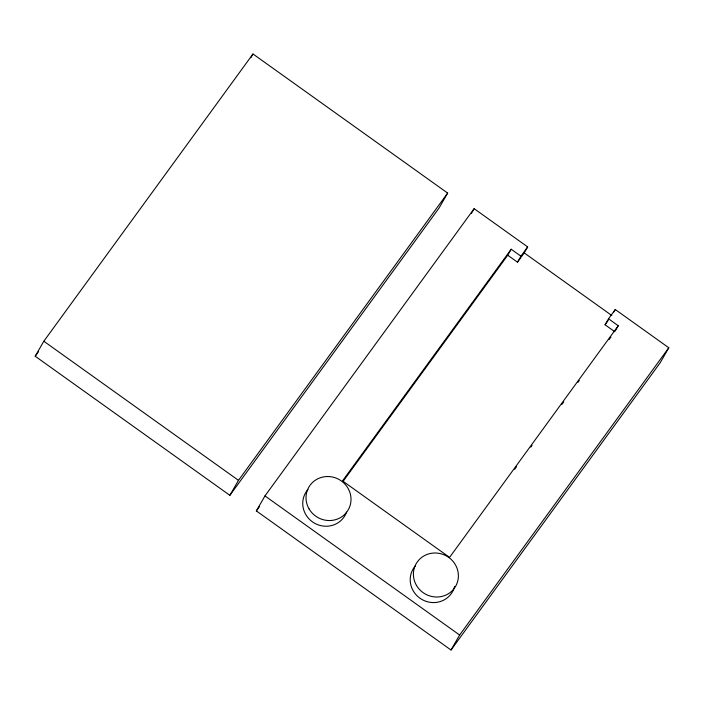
<?xml version="1.0" encoding="UTF-8"?>
<svg xmlns="http://www.w3.org/2000/svg" width="704" height="704" viewBox="0 0 704 704"><rect width="100%" height="100%" fill="white"/><g stroke="black" fill="none" stroke-linecap="round" stroke-linejoin="round"><path stroke-width="1.06" d="M35.2 356.233L43.824 341.238L252.991 53.979L447.656 193.09L439.032 208.076L229.865 495.334L35.2 356.233L38.43 351.798M250.844 57.728L252.991 53.979M229.865 495.334L238.48 480.348L447.656 193.09M614.803 331.734L605.07 324.782L608.52 318.78L615.27 309.514L668.8 347.767L660.176 362.762L451.009 650.021L256.344 510.91L264.968 495.924L474.135 208.666L527.674 246.919L524.225 252.912L517.475 262.178L507.742 255.226L511.192 249.225L520.925 256.186L517.475 262.178M471.442 213.347L474.135 208.666M613.791 312.083L615.27 309.514M615.296 330.88L618.253 325.732L608.52 318.78M451.009 650.021L459.624 635.026L668.8 347.767M256.344 510.91L259.574 506.484M511.192 249.225L342.505 480.885L449.566 557.392L618.253 325.732M342.927 481.562L507.742 255.226M520.925 256.186L527.674 246.919M605.07 324.782L608.142 320.566M514.624 469.313L516.569 466.646M530.781 447.119L532.074 445.342M561.81 404.518L563.746 401.852M577.966 382.325L579.26 380.547M608.986 339.724L610.931 337.058M524.225 252.912L611.82 315.515M264.968 495.924L459.624 635.026M43.824 341.238L238.48 480.348M346.544 512.09A22.739 21.771 29.9 0 1 314.213 523.002A22.739 21.771 29.9 0 1 307.974 489.482M454.608 586.37A22.739 21.771 29.9 0 1 422.655 599.878A22.739 21.771 29.9 0 1 415.43 565.814M416.486 585.429A22.739 21.771 29.9 0 0 455.462 586.582A22.739 21.771 29.9 0 0 435.723 553.001A22.739 21.771 29.9 0 0 416.486 585.429M309.109 508.957A22.739 21.771 29.9 0 0 348.084 510.11A22.739 21.771 29.9 0 0 328.346 476.529A22.739 21.771 29.9 0 0 309.109 508.957"/></g></svg>
